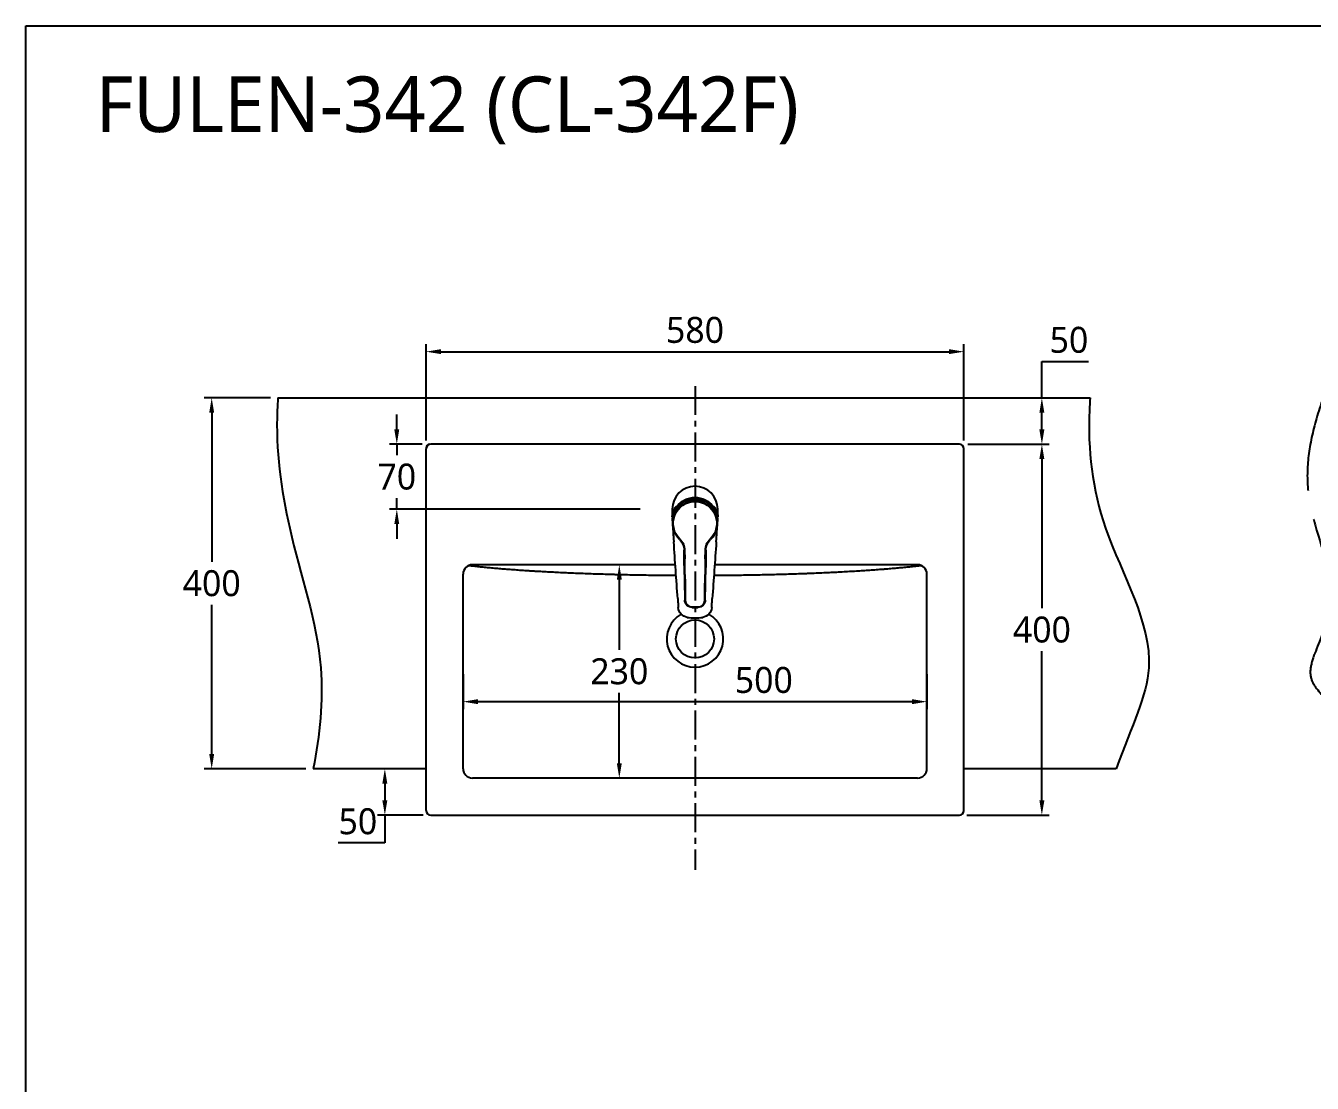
# Model space of a CAD drawing. Extents: x 0 to 3651, y -181 to 2100.
# Drawn here: x 0 to 1387, y 959 to 2100 of the extents above; entities that cross this region are included whole.
import ezdxf

# ---------------------------------------------------------------- set-up
doc = ezdxf.new("R2010")
doc.units = 0
doc.header["$LTSCALE"] = 25
doc.header["$MEASUREMENT"] = 0
doc.linetypes.add('CENTER', pattern=[2, 1.25, -0.25, 0.25, -0.25])
doc.linetypes.add('PHANTOM', pattern=[2.5, 1.25, -0.25, 0.25, -0.25, 0.25, -0.25])
doc.layers.get('0').update_dxf_attribs({"linetype": 'CONTINUOUS'})
doc.layers.get('DEFPOINTS').update_dxf_attribs({"linetype": 'CONTINUOUS'})
for name, color, linetype in [('1', 1, 'CONTINUOUS'), ('3', 3, 'CONTINUOUS'), ('5', 5, 'CONTINUOUS'), ('SA-DOOR', 4, 'CONTINUOUS')]:
    doc.layers.add(name, color=color, linetype=linetype)
doc.styles.add('GHS', font='romans', dxfattribs={"bigfont": 'ghs'})
doc.styles.get("Standard").update_dxf_attribs({"font": 'NanumGothic.ttf'})
doc.dimstyles.get("Standard").update_dxf_attribs({"dimtxt": 2.5, "dimasz": 2, "dimexe": 2, "dimexo": 1, "dimgap": 1.5, "dimtad": 1, "dimdec": 0, "dimlfac": 10, "dimrnd": 0.5, "dimzin": 0, "dimdsep": 46, "dimtxsty": 'Standard', "dimcen": 0, "dimclrt": 2, "dimadec": 0, "dimazin": 0, "dimtfac": 1, "dimtdec": 0, "dimtmove": 0, "dimatfit": 3, "dimfxl": 0, "dimtolj": 1, "dimtzin": 0, "dimarcsym": 0})
doc.dimstyles.new('Standard$0', dxfattribs={"dimtxt": 0.18, "dimasz": 0.18, "dimexe": 0.18, "dimexo": 0.0625, "dimgap": 0.09, "dimtad": 0, "dimtih": 1, "dimtoh": 1, "dimdec": 4, "dimzin": 0, "dimdsep": 46, "dimtxsty": 'Standard', "dimcen": 0.09, "dimadec": 0, "dimazin": 0, "dimtfac": 1, "dimtdec": 4, "dimtofl": 0, "dimtmove": 0, "dimatfit": 3, "dimfxl": 0, "dimtolj": 1, "dimtzin": 0, "dimarcsym": 0})

# ---------------------------------------------------------------- blocks, each defined once
blk = doc.blocks.new('*D15')
at = {"layer": '3', "color": 3, "lineweight": -2}
for p, q in [((431.6, 1652.5), (431.6, 1756.4)), ((447.6, 1748.4), (995.6, 1748.4)), ((1011.6, 1652.5), (1011.6, 1756.4))]:
    blk.add_line(p, q, dxfattribs=at)
at = {"layer": '3', "color": 3}
for points in [[(447.6, 1751.1), (447.6, 1745.8), (431.6, 1748.4)], [(995.6, 1751.1), (995.6, 1745.8), (1011.6, 1748.4)]]:
    blk.add_solid(points, dxfattribs=at)
at = {"layer": 'DEFPOINTS', "color": 0}
for p in [(1011.6, 1748.4), (431.6, 1644.5), (1011.6, 1644.5)]:
    blk.add_point(p, dxfattribs=at)
at = {"layer": '3', "color": 2, "insert": (721.6, 1771.7), "char_height": 28, "attachment_point": 5}
blk.add_mtext('\\A1;580', dxfattribs=at)
blk = doc.blocks.new('*D16')
at = {"layer": '1', "color": 3, "lineweight": -2}
for p, q in [((672.6, 1518.5), (632, 1518.5)), ((640, 1502.5), (640, 1426.8)), ((640, 1304.5), (640, 1380.3)), ((713.6, 1288.5), (632, 1288.5))]:
    blk.add_line(p, q, dxfattribs=at)
at = {"layer": '1', "color": 3}
for points in [[(637.3, 1502.5), (642.7, 1502.5), (640, 1518.5)], [(637.3, 1304.5), (642.7, 1304.5), (640, 1288.5)]]:
    blk.add_solid(points, dxfattribs=at)
at = {"layer": 'DEFPOINTS', "color": 0}
for p in [(680.6, 1518.5), (640, 1288.5), (721.6, 1288.5)]:
    blk.add_point(p, dxfattribs=at)
at = {"layer": '1', "color": 2, "insert": (640, 1403.5), "char_height": 28, "attachment_point": 5}
blk.add_mtext('\\A1;230', dxfattribs=at)
blk = doc.blocks.new('*D17')
at = {"layer": '3', "color": 3, "lineweight": -2}
for p, q in [((471.6, 1400.5), (471.6, 1362.9)), ((971.6, 1400.5), (971.6, 1362.9)), ((487.6, 1370.9), (955.6, 1370.9))]:
    blk.add_line(p, q, dxfattribs=at)
at = {"layer": '3', "color": 3}
for points in [[(487.6, 1373.6), (487.6, 1368.2), (471.6, 1370.9)], [(955.6, 1373.6), (955.6, 1368.2), (971.6, 1370.9)]]:
    blk.add_solid(points, dxfattribs=at)
at = {"layer": 'DEFPOINTS', "color": 0}
for p in [(471.6, 1408.5), (971.6, 1408.5), (971.6, 1370.9)]:
    blk.add_point(p, dxfattribs=at)
at = {"layer": '3', "color": 2, "insert": (795.8, 1394.1), "char_height": 28, "attachment_point": 5}
blk.add_mtext('\\A1;500', dxfattribs=at)
blk = doc.blocks.new('*D22')
at = {"layer": '1', "color": 3, "lineweight": -2}
for p, q in [((423.6, 1298.5), (379.2, 1298.5)), ((387.2, 1282.5), (387.2, 1264.5)), ((428.6, 1248.5), (379.2, 1248.5)), ((387.2, 1248.5), (387.2, 1218.5)), ((387.2, 1218.5), (336.9, 1218.5))]:
    blk.add_line(p, q, dxfattribs=at)
at = {"layer": '1', "color": 3}
for points in [[(384.5, 1282.5), (389.9, 1282.5), (387.2, 1298.5)], [(384.5, 1264.5), (389.9, 1264.5), (387.2, 1248.5)]]:
    blk.add_solid(points, dxfattribs=at)
at = {"layer": 'DEFPOINTS', "color": 0}
for p in [(387.2, 1298.5), (431.6, 1298.5), (436.6, 1248.5)]:
    blk.add_point(p, dxfattribs=at)
at = {"layer": '1', "color": 2, "insert": (358.1, 1241.7), "char_height": 28, "attachment_point": 5}
blk.add_mtext('\\A1;50', dxfattribs=at)
blk = doc.blocks.new('*D24')
at = {"layer": '1', "color": 3, "lineweight": -2}
for p, q in [((400.1, 1664.5), (400.1, 1680.5)), ((427.6, 1648.5), (392.1, 1648.5)), ((400.1, 1648.5), (400.1, 1636.7)), ((400.1, 1578.5), (400.1, 1590.4)), ((662.5, 1578.5), (392.1, 1578.5)), ((400.1, 1562.5), (400.1, 1546.5))]:
    blk.add_line(p, q, dxfattribs=at)
at = {"layer": '1', "color": 3}
for points in [[(397.4, 1664.5), (402.7, 1664.5), (400.1, 1648.5)], [(397.4, 1562.5), (402.7, 1562.5), (400.1, 1578.5)]]:
    blk.add_solid(points, dxfattribs=at)
at = {"layer": 'DEFPOINTS', "color": 0}
for p in [(435.6, 1648.5), (400.1, 1578.5), (670.5, 1578.5)]:
    blk.add_point(p, dxfattribs=at)
at = {"layer": '1', "color": 2, "insert": (400.1, 1613.5), "char_height": 28, "attachment_point": 5}
blk.add_mtext('\\A1;70', dxfattribs=at)
blk = doc.blocks.new('*D26')
at = {"layer": '1', "color": 3, "lineweight": -2}
for p, q in [((1015.6, 1648.5), (1103.6, 1648.5)), ((1095.6, 1632.5), (1095.6, 1471.7)), ((1095.6, 1264.5), (1095.6, 1425.4)), ((1014.6, 1248.5), (1103.6, 1248.5))]:
    blk.add_line(p, q, dxfattribs=at)
at = {"layer": '1', "color": 3}
for points in [[(1092.9, 1632.5), (1098.3, 1632.5), (1095.6, 1648.5)], [(1092.9, 1264.5), (1098.3, 1264.5), (1095.6, 1248.5)]]:
    blk.add_solid(points, dxfattribs=at)
at = {"layer": 'DEFPOINTS', "color": 0}
for p in [(1007.6, 1648.5), (1006.6, 1248.5), (1095.6, 1248.5)]:
    blk.add_point(p, dxfattribs=at)
at = {"layer": '1', "color": 2, "insert": (1095.6, 1448.5), "char_height": 28, "attachment_point": 5}
blk.add_mtext('\\A1;400', dxfattribs=at)
blk = doc.blocks.new('*D39')
at = {"layer": '1', "color": 3, "lineweight": -2}
for p, q in [((1095.6, 1698.5), (1095.6, 1737.7)), ((1095.6, 1737.7), (1145.9, 1737.7)), ((1019.6, 1698.5), (1103.6, 1698.5)), ((1095.6, 1664.5), (1095.6, 1682.5)), ((1015.6, 1648.5), (1103.6, 1648.5))]:
    blk.add_line(p, q, dxfattribs=at)
at = {"layer": '1', "color": 3}
for points in [[(1092.9, 1682.5), (1098.3, 1682.5), (1095.6, 1698.5)], [(1092.9, 1664.5), (1098.3, 1664.5), (1095.6, 1648.5)]]:
    blk.add_solid(points, dxfattribs=at)
at = {"layer": 'DEFPOINTS', "color": 0}
for p in [(1011.6, 1698.5), (1095.6, 1698.5), (1007.6, 1648.5)]:
    blk.add_point(p, dxfattribs=at)
at = {"layer": '1', "color": 2, "insert": (1124.8, 1761), "char_height": 28, "attachment_point": 5}
blk.add_mtext('\\A1;50', dxfattribs=at)
blk = doc.blocks.new('*D42')
at = {"layer": '1', "color": 1, "lineweight": -2}
for p, q in [((263.9, 1698.5), (192.5, 1698.5)), ((200.5, 1682.5), (200.5, 1521.7)), ((200.5, 1314.5), (200.5, 1475.4)), ((302, 1298.5), (192.5, 1298.5))]:
    blk.add_line(p, q, dxfattribs=at)
at = {"layer": '1', "color": 1}
for points in [[(197.8, 1682.5), (203.2, 1682.5), (200.5, 1698.5)], [(197.8, 1314.5), (203.2, 1314.5), (200.5, 1298.5)]]:
    blk.add_solid(points, dxfattribs=at)
at = {"layer": 'DEFPOINTS', "color": 0}
for p in [(271.9, 1698.5), (200.5, 1298.5), (310, 1298.5)]:
    blk.add_point(p, dxfattribs=at)
at = {"layer": '1', "color": 0, "insert": (200.5, 1498.5), "char_height": 28, "attachment_point": 5}
blk.add_mtext('\\A1;400', dxfattribs=at)

msp = doc.modelspace()

# ---------------------------------------------------------------- linework, layer by layer
at = {"layer": '1', "color": 1, "linetype": 'CENTER', "lineweight": -3}
msp.add_line((721.61662, 1711.35516), (721.61662, 1189.40159), dxfattribs=at)
at = {"layer": '1'}
for p, q in [((271.88406, 1698.54667), (1147.62404, 1698.54667)), ((431.61662, 1298.54664), (310.02439, 1298.54664)), ((1175.75936, 1298.54664), (1011.61662, 1298.54664))]:
    msp.add_line(p, q, dxfattribs=at)
at = {"layer": '1', "color": 7, "linetype": 'Continuous', "lineweight": -3}
for p, q in [((431.61662, 1253.54664), (431.61662, 1643.54667)), ((1006.61662, 1648.54667), (436.61662, 1648.54667)), ((1011.61662, 1253.54664), (1011.61662, 1643.54667)), ((700.41992, 1518.54667), (481.61662, 1518.54667)), ((961.61662, 1518.54667), (742.81333, 1518.54667)), ((961.61662, 1288.54694), (481.61662, 1288.54694)), ((436.61662, 1248.54664), (1006.61662, 1248.54664))]:
    msp.add_line(p, q, dxfattribs=at)
at = {"layer": '1', "color": 7, "linetype": 'Continuous'}
for p, q in [((718.61662, 1588.73143, 36.5), (718.61662, 1589.14535, 36.5)), ((724.61662, 1589.14535, 36.5), (724.61662, 1588.73143, 36.5)), ((697.61662, 1566.86426, 36.5), (697.61662, 1563.21505, 36.5)), ((745.61662, 1563.21505, 36.5), (745.61662, 1566.86426, 36.5)), ((710.02139, 1524.86295, 36.5), (709.91371, 1534.32818, 36.5)), ((710.41367, 1534.33387, 36.5), (710.52136, 1524.86865, 36.5)), ((732.71188, 1524.86865, 36.5), (732.81956, 1534.33387, 36.5)), ((733.31952, 1534.32818, 36.5), (733.21185, 1524.86295, 36.5)), ((732.99929, 1508.01342, 36.5), (733.0008, 1508.01341, 36.5)), ((718.52545, 1472.56863, 36.5), (718.52545, 1473.06864, 36.5)), ((718.52545, 1473.06864, 36.5), (724.70778, 1473.06864, 36.5)), ((718.52545, 1472.56863, 36.5), (724.70778, 1472.56863, 36.5)), ((724.70778, 1472.56863, 36.5), (724.70778, 1473.06864, 36.5))]:
    msp.add_line(p, q, dxfattribs=at)
at = {"layer": '1', "color": 7}
for p, q in [((471.61662, 1298.54694), (471.61662, 1508.54667)), ((971.61662, 1298.54694), (971.61662, 1508.54667))]:
    msp.add_line(p, q, dxfattribs=at)
at = {"layer": '1', "color": 7, "linetype": 'Continuous', "lineweight": -3}
msp.add_circle((721.61662, 1438.54667), 20.5, dxfattribs=at)
at = {"layer": '1', "color": 7}
for centre, radius, start, end in [((436.61662, 1643.54667), 5, 90, 180), ((1006.61662, 1643.54667), 5, 0, 90), ((481.61662, 1508.54667), 10, 90, 180), ((961.61662, 1508.54667), 10, 0, 90), ((481.61662, 1298.54694), 10, 180, 270), ((961.61662, 1298.54694), 10, 270, 0), ((436.61662, 1253.54664), 5, 180, 270), ((1006.61662, 1253.54664), 5, 270, 0)]:
    msp.add_arc(centre, radius, start, end, dxfattribs=at)
at = {"layer": '1', "color": 7, "linetype": 'Continuous', "lineweight": -3}
msp.add_arc((721.61662, 1438.54667), 30.49474, 119.142047, 60.857953, dxfattribs=at)
at = {"layer": '1', "color": 7, "linetype": 'Continuous', "extrusion": (0, 0, -1)}
for centre, major_axis, ratio, start_param, end_param in [((721.61662, 1563.21505, 36.5), (0, -24.17282), 0.992851, 0.7650129596, 5.5181723476), ((721.61662, 1563.21507, 36.5), (0, -23.67655), 0.992543, 0.7650129596, 5.5181723476), ((721.61662, 1566.86426, 36.5), (-24, 0), 0.935718, 0, 1.4454684956), ((721.61662, 1566.86426, 36.5), (-24, 0), 0.935718, 1.696124158, 3.1415926536), ((693.91476, 1534.14335, 36.5), (0, -16.12768), 0.992083, 3.9066056132, 4.7009281642), ((693.91476, 1534.14336, 36.5), (0, -16.62396), 0.992543, 3.9066056132, 4.7009281642), ((749.31847, 1534.14336, 36.5), (0, -16.62396), 0.992543, 1.582257143, 2.376579694), ((749.31847, 1534.14335, 36.5), (0, -16.12768), 0.992083, 1.582257143, 2.376579694), ((717.01746, 1525.24785, 36.5), (-2.47819, 218.64475), 0.032013, 4.6338460931, 4.7109914189), ((717.01746, 1525.24787, 36.5), (-2.47802, 218.62987), 0.029729, 4.633846093, 4.7109914191), ((726.21577, 1525.24787, 36.5), (-2.47802, -218.62987), 0.029729, 4.7137865417, 4.7909318677), ((726.21577, 1525.24785, 36.5), (-2.47819, -218.64475), 0.032013, 4.7137865417, 4.7909318677)]:
    msp.add_ellipse(centre, major_axis=major_axis, ratio=ratio, start_param=start_param, end_param=end_param, dxfattribs=at)
at = {"layer": '1', "color": 7, "linetype": 'Continuous'}
for centre, major_axis, ratio, start_param, end_param in [((705.34178, 1546.13543, 36.5), (-0.34762, -0.35939), 0.000015, 4.7123730788, 6.3712122468), ((737.89146, 1546.13543, 36.5), (0.34762, -0.35939), 0.000015, 6.195158368, 7.8539975355), ((710.41371, 1534.33387, 36.5), (-0.49997, -0.00569), 0.000022, 4.7124339599, 6.281755616), ((732.81953, 1534.33387, 36.5), (-0.49997, 0.00569), 0.000022, 3.1423044831, 4.712343232), ((710.52138, 1524.86864, 36.5), (-0.49997, -0.00569), 0.000022, 4.7124339599, 6.2817556166), ((732.71185, 1524.86864, 36.5), (-0.49997, 0.00569), 0.000022, 3.1423044831, 4.712343232), ((710.73238, 1508.02025, 36.5), (-0.49995, -0.00684), 0.000022, 4.7124451401, 6.283743557), ((732.50085, 1508.02025, 36.5), (-0.49995, 0.00684), 0.000022, 3.1423726129, 4.7123332829), ((711.11434, 1480.43498, 36.5), (-0.49995, -0.00702), 0.000022, 4.7124463904, 6.2848620927), ((732.11889, 1480.43498, 36.5), (-0.49995, 0.00702), 0.000022, 3.142382966, 4.712333291)]:
    msp.add_ellipse(centre, major_axis=major_axis, ratio=ratio, start_param=start_param, end_param=end_param, dxfattribs=at)
at = {"layer": '1'}
for points, knots in [([(271.88406, 1698.54667), (271.57557, 1694.14097), (269.02055, 1647.32483), (281.43503, 1548.39409), (326.68337, 1422.19488), (316.99395, 1334.99506), (310.02439, 1298.54664)], [121.477490706, 121.477490706, 121.477490706, 121.477490706, 134.7900969881, 262.8237363592, 417.2899142978, 527.4025883028, 527.4025883028, 527.4025883028, 527.4025883028]), ([(1147.62404, 1698.54667), (1147.2959, 1694.13974), (1144.50175, 1647.39676), (1155.50308, 1548.93944), (1233.8781, 1424.40683), (1193.22676, 1346.66538), (1175.75936, 1298.54664)], [12.1454340704, 12.1454340704, 12.1454340704, 12.1454340704, 13.4790096988, 26.2823736359, 41.7289914298, 51.3924688619, 51.3924688619, 51.3924688619, 51.3924688619])]:
    msp.add_open_spline(points, degree=3, knots=knots, dxfattribs=at)
at = {"layer": '1', "color": 7, "linetype": 'Continuous'}
for points, knots in [([(724.61662, 1588.73143, 36.5), (724.61662, 1588.69069, 36.5), (724.55913, 1588.65677, 36.5), (724.33898, 1588.60586, 36.5), (724.17338, 1588.58808, 36.5), (723.7574, 1588.56485, 36.5), (723.50086, 1588.559, 36.5), (722.93267, 1588.55301, 36.5), (722.6129, 1588.55267, 36.5), (721.95783, 1588.55254, 36.5), (721.61355, 1588.55268, 36.5), (720.94927, 1588.55257, 36.5), (720.62004, 1588.55237, 36.5), (720.01873, 1588.5552, 36.5), (719.73855, 1588.55841, 36.5), (719.26367, 1588.57422, 36.5), (719.063, 1588.58728, 36.5), (718.76997, 1588.62811, 36.5), (718.67362, 1588.65658, 36.5), (718.623, 1588.70472, 36.5), (718.61662, 1588.71769, 36.5), (718.61662, 1588.73143, 36.5)], [0, 0, 0, 0, 0.1068488527, 0.1068488527, 0.2136620251, 0.2136620251, 0.321009761, 0.321009761, 0.4287284182, 0.4287284182, 0.5358739252, 0.5358739252, 0.6424034434, 0.6424034434, 0.7492201446, 0.7492201446, 0.8567851395, 0.8567851395, 0.9644038311, 0.9644038311, 1, 1, 1, 1]), ([(710.73235, 1508.02025, 36.5), (710.7916, 1503.68732, 36.5), (710.85116, 1499.3544, 36.5), (710.97833, 1490.15931, 36.5), (711.04604, 1485.29715, 36.5), (711.11432, 1480.43499, 36.5)], [0, 0, 0, 0, 0.4712209705, 0.4712209705, 1, 1, 1, 1]), ([(732.11891, 1480.43499, 36.5), (732.17976, 1484.7679, 36.5), (732.24015, 1489.10081, 36.5), (732.36752, 1498.2959, 36.5), (732.4344, 1503.15807, 36.5), (732.50088, 1508.02025, 36.5)], [0, 0, 0, 0, 0.4712209719, 0.4712209719, 1, 1, 1, 1]), ([(718.52545, 1472.57975, 36.5), (716.45244, 1472.57975, 36.5), (714.4221, 1473.43428, 36.5), (711.52203, 1476.3216, 36.5), (710.6542, 1478.35572, 36.5), (710.62495, 1480.42811, 36.5)], [0, 0, 0, 0, 0.5, 0.5, 1, 1, 1, 1]), ([(711.11432, 1480.43499, 36.5), (711.14166, 1478.48791, 36.5), (711.94933, 1476.59011, 36.5), (714.67048, 1473.87327, 36.5), (716.57773, 1473.06864, 36.5), (718.52545, 1473.06864, 36.5)], [0, 0, 0, 0, 0.5, 0.5, 1, 1, 1, 1]), ([(724.70778, 1473.06864, 36.5), (726.6555, 1473.06864, 36.5), (728.55837, 1473.87049, 36.5), (731.2821, 1476.58671, 36.5), (732.09158, 1478.4879, 36.5), (732.11891, 1480.43499, 36.5)], [0, 0, 0, 0, 0.5, 0.5, 1, 1, 1, 1]), ([(732.60829, 1480.42811, 36.5), (732.57904, 1478.35607, 36.5), (731.71805, 1476.33292, 36.5), (728.82179, 1473.44041, 36.5), (726.78043, 1472.57975, 36.5), (724.70778, 1472.57975, 36.5)], [0, 0, 0, 0, 0.5, 0.5, 1, 1, 1, 1])]:
    msp.add_open_spline(points, degree=3, knots=knots, dxfattribs=at)
at = {"layer": '1', "color": 7, "linetype": 'Continuous', "lineweight": -3}
for points, knots in [([(477.82588, 1517.80034), (479.39743, 1517.6181), (482.86316, 1517.22666), (488.37085, 1516.63872), (494.35543, 1516.03708), (500.5322, 1515.45195), (506.90087, 1514.8833), (513.46184, 1514.33117), (517.96472, 1513.97415), (522.53264, 1513.62272), (527.16561, 1513.27688), (534.31128, 1512.77498), (539.20706, 1512.45171), (542.30869, 1512.25326), (542.93111, 1512.21375), (543.86788, 1512.15475), (544.1807, 1512.13513), (544.80685, 1512.096), (546.37386, 1511.99849), (547.94893, 1511.90241), (551.74447, 1511.67456), (556.84618, 1511.37808), (564.62038, 1510.95506), (572.51536, 1510.55359), (577.85889, 1510.30025), (583.24254, 1510.05408), (588.6663, 1509.81506), (596.92183, 1509.47792), (605.29725, 1509.16217), (613.79295, 1508.86789), (622.40976, 1508.59522), (628.23591, 1508.428), (632.63656, 1508.30812), (634.10862, 1508.26908), (635.95522, 1508.22145), (636.3249, 1508.21198), (637.06476, 1508.19317), (638.17481, 1508.16514), (639.28563, 1508.13768), (642.99005, 1508.04746), (645.95901, 1507.97938), (651.90766, 1507.85137), (657.86706, 1507.73149), (666.83796, 1507.57576), (675.84037, 1507.44389), (684.8741, 1507.33575), (693.3304, 1507.25696), (698.7819, 1507.2191), (701.20571, 1507.20481)], [0.01792168071, 0.01792168071, 0.01792168071, 0.01792168071, 0.03125, 0.046875, 0.0625, 0.078125, 0.09375, 0.109375, 0.125, 0.125, 0.140625, 0.15625, 0.171875, 0.171875, 0.17578125, 0.17578125, 0.177734375, 0.177734375, 0.1796875, 0.1875, 0.1875, 0.203125, 0.21875, 0.234375, 0.25, 0.25, 0.265625, 0.28125, 0.296875, 0.3125, 0.328125, 0.34375, 0.34375, 0.3515625, 0.3515625, 0.353515625, 0.353515625, 0.35546875, 0.359375, 0.359375, 0.375, 0.375, 0.390625, 0.40625, 0.421875, 0.4375, 0.453125, 0.46560247052, 0.46560247052, 0.46560247052, 0.46560247052]), ([(742.02754, 1507.20481), (744.33637, 1507.21842), (749.70125, 1507.25542), (758.07805, 1507.33273), (767.14783, 1507.44062), (776.15646, 1507.57195), (785.10417, 1507.72663), (791.02874, 1507.84529), (796.93295, 1507.97176), (802.81681, 1508.10602), (811.58157, 1508.3308), (820.28512, 1508.57904), (828.92707, 1508.85088), (834.64688, 1509.04801), (838.92096, 1509.20191), (840.33945, 1509.25408), (843.16382, 1509.36017), (844.56976, 1509.41409), (848.76892, 1509.57842), (854.31809, 1509.80445), (859.76879, 1510.04418), (865.17055, 1510.2907), (870.52336, 1510.54404), (878.40714, 1510.94427), (886.14634, 1511.36461), (893.74132, 1511.80501), (901.1919, 1512.26549), (908.49743, 1512.74614), (915.6567, 1513.24713), (920.33089, 1513.59485), (922.93195, 1513.79436), (923.22056, 1513.81658), (923.79701, 1513.86113), (924.08487, 1513.88347), (924.94668, 1513.95059), (926.66374, 1514.08533), (928.36116, 1514.2216), (931.72997, 1514.49615), (936.15235, 1514.8676), (942.57996, 1515.44073), (948.80299, 1516.0297), (954.82208, 1516.63449), (960.35435, 1517.22489), (963.83092, 1517.61753), (965.40735, 1517.80034)], [0.53512373107, 0.53512373107, 0.53512373107, 0.53512373107, 0.546875, 0.5625, 0.578125, 0.59375, 0.609375, 0.625, 0.625, 0.640625, 0.65625, 0.671875, 0.6875, 0.703125, 0.703125, 0.7109375, 0.7109375, 0.71875, 0.71875, 0.734375, 0.75, 0.75, 0.765625, 0.78125, 0.796875, 0.8125, 0.828125, 0.84375, 0.859375, 0.875, 0.875, 0.876953125, 0.876953125, 0.87890625, 0.87890625, 0.8828125, 0.890625, 0.890625, 0.90625, 0.921875, 0.9375, 0.953125, 0.96875, 0.98209525474, 0.98209525474, 0.98209525474, 0.98209525474])]:
    msp.add_open_spline(points, degree=3, knots=knots, dxfattribs=at)
at = {"layer": '1', "color": 7, "linetype": 'Continuous'}
for points in [[(710.23256, 1508.01341, 36.5), (710.42034, 1494.22064, 36.5), (710.61644, 1480.42799, 36.5)], [(732.61864, 1480.42796, 36.5), (732.81304, 1494.22064, 36.5), (732.99931, 1508.01342, 36.5)]]:
    msp.add_open_spline(points, degree=2, dxfattribs=at)
at = {"layer": '3', "color": 7}
msp.add_arc((435.61662, 1644.54667), 4, 90, 180, dxfattribs=at)
at = {"layer": '3', "color": 2, "linetype": 'PHANTOM', "ltscale": 5}
msp.add_open_spline([(1417.08738, 1749.48347), (1388.9784, 1674.21385), (1366.07005, 1610.15263), (1425.41773, 1472.57685), (1360.15608, 1392.17376), (1433.39061, 1362.1799), (1420.78338, 1308.92452), (1407.01533, 1284.17452)], degree=3, knots=[1.2860474054, 1.2860474054, 1.2860474054, 1.2860474054, 13.7019089976, 20.2184615237, 29.3473177708, 38.3248618894, 46.0330820131, 46.0330820131, 46.0330820131, 46.0330820131], dxfattribs=at)
at = {"layer": '5', "color": 7, "linetype": 'Continuous'}
for p, q in [((697.11662, 1578.54667, 36.5), (697.11662, 1570.58304, 36.5)), ((746.11662, 1570.58304, 36.5), (746.11662, 1578.54667, 36.5))]:
    msp.add_line(p, q, dxfattribs=at)
msp.add_ellipse((721.61662, 1578.54667), major_axis=(0, -24.68399), ratio=0.992546, start_param=1.5707963423, end_param=4.7123889855, dxfattribs=at)
at = {"layer": '5', "color": 7, "linetype": 'Continuous', "extrusion": (0, 0, -1)}
for centre, major_axis, start_param, end_param in [((721.61674, 1287.2892, 36.5), (-300.45686, 4332.81638), 4.7574452124, 4.771564149), ((721.6166, 1287.29032, 36.5), (-300.45611, -4332.80567), 4.6532139229, 4.6673328944)]:
    msp.add_ellipse(centre, major_axis=major_axis, ratio=0.001187, start_param=start_param, end_param=end_param, dxfattribs=at)
at = {"layer": '5', "color": 7, "linetype": 'Continuous'}
for points, degree in [([(701.98738, 1581.44384, 36.5), (701.88349, 1581.46745, 36.5), (701.60044, 1581.40712, 36.5), (700.99741, 1580.99957, 36.5), (700.27622, 1580.28407, 36.5), (699.49992, 1579.26403, 36.5), (698.73318, 1577.94671, 36.5), (698.0398, 1576.33307, 36.5), (697.48424, 1574.42698, 36.5), (697.25422, 1572.96364, 36.5), (697.18606, 1572.18683, 36.5)], 3), ([(746.04717, 1572.18683, 36.5), (745.97901, 1572.96364, 36.5), (745.74899, 1574.42698, 36.5), (745.19343, 1576.33307, 36.5), (744.50005, 1577.94671, 36.5), (743.73332, 1579.26403, 36.5), (742.95701, 1580.28407, 36.5), (742.23583, 1580.99957, 36.5), (741.63279, 1581.40712, 36.5), (741.34974, 1581.46745, 36.5), (741.24585, 1581.44384, 36.5)], 3), ([(697.1167, 1570.66183, 36.5), (697.12662, 1570.2669, 36.5)], 1), ([(697.18367, 1571.91072, 36.5), (697.14182, 1571.3794, 36.5), (697.11675, 1570.80681, 36.5), (697.12632, 1570.08152, 36.5)], 3), ([(697.12621, 1570.29374, 36.5), (697.12583, 1570.82774, 36.5), (697.14597, 1571.26848, 36.5), (697.17668, 1571.68937, 36.5)], 3), ([(697.18606, 1572.18683, 36.5), (697.17638, 1572.07656, 36.5), (697.16765, 1571.96537, 36.5), (697.15991, 1571.85329, 36.5)], 3), ([(697.18367, 1571.91072, 36.5), (697.18229, 1571.83688, 36.5), (697.17996, 1571.7631, 36.5), (697.17668, 1571.68938, 36.5)], 3), ([(699.54275, 1577.57275, 36.5), (699.54131, 1577.52575, 36.5), (699.53694, 1577.48014, 36.5), (699.52961, 1577.43595, 36.5)], 3), ([(743.70362, 1577.43595, 36.5), (743.6963, 1577.48014, 36.5), (743.69192, 1577.52575, 36.5), (743.69048, 1577.57275, 36.5)], 3), ([(746.07333, 1571.85329, 36.5), (746.06558, 1571.96537, 36.5), (746.05686, 1572.07656, 36.5), (746.04717, 1572.18683, 36.5)], 3), ([(746.05656, 1571.68938, 36.5), (746.05328, 1571.7631, 36.5), (746.05094, 1571.83688, 36.5), (746.04956, 1571.91072, 36.5)], 3), ([(746.10691, 1570.08152, 36.5), (746.11648, 1570.80681, 36.5), (746.09141, 1571.3794, 36.5), (746.04956, 1571.91072, 36.5)], 3), ([(746.05656, 1571.68937, 36.5), (746.08727, 1571.26848, 36.5), (746.1074, 1570.82774, 36.5), (746.10702, 1570.29374, 36.5)], 3), ([(746.1044, 1570.22532, 36.5), (746.11653, 1570.66183, 36.5)], 1), ([(702.94566, 1482.08723, 36.5), (703.11028, 1479.71127, 36.5), (703.27491, 1477.33532, 36.5), (703.43955, 1474.95939, 36.5)], 3), ([(739.79368, 1474.95939, 36.5), (739.95832, 1477.33532, 36.5), (740.12295, 1479.71127, 36.5), (740.28758, 1482.08723, 36.5)], 3), ([(713.24532, 1461.83319, 36.5), (718.8012, 1461.0719, 36.5), (724.4291, 1461.07151, 36.5), (729.98791, 1461.83319, 36.5)], 3)]:
    msp.add_open_spline(points, degree=degree, dxfattribs=at)
for points, knots in [([(701.98738, 1581.44384, 36.5), (701.52841, 1580.80586, 36.5), (700.61047, 1579.52992, 36.5), (699.88989, 1578.13394, 36.5), (699.52961, 1577.43595, 36.5)], [0, 0, 0, 0, 0.5000039789, 1, 1, 1, 1]), ([(701.98747, 1581.44381, 36.5), (704.25407, 1584.43776, 36.5), (707.24347, 1586.90014, 36.5), (712.30631, 1589.40191, 36.5), (714.12193, 1590.05217, 36.5), (717.80312, 1590.91034, 36.5), (719.68022, 1591.12954, 36.5), (725.42513, 1591.13447, 36.5), (729.2083, 1590.24695, 36.5), (735.97672, 1586.91076, 36.5), (738.96805, 1584.45245, 36.5), (741.24576, 1581.44381, 36.5)], [0, 0, 0, 0, 0.25, 0.25, 0.375, 0.375, 0.5, 0.5, 0.75, 0.75, 1, 1, 1, 1]), ([(743.70362, 1577.43595, 36.5), (743.34334, 1578.13394, 36.5), (742.62277, 1579.52992, 36.5), (741.70483, 1580.80586, 36.5), (741.24585, 1581.44384, 36.5)], [0, 0, 0, 0, 0.4999960211, 1, 1, 1, 1]), ([(699.52961, 1577.43595, 36.5), (699.50411, 1577.38313, 36.5), (698.77002, 1575.86239, 36.5), (697.64974, 1572.71914, 36.5), (697.08198, 1568.65482, 36.5), (697.11537, 1565.99743, 36.5), (697.21214, 1564.76706, 36.5), (697.29128, 1563.94614, 36.5), (697.44496, 1562.19658, 36.5), (697.56489, 1560.65129, 36.5), (697.65293, 1559.51704, 36.5)], [0, 0, 0, 0, 0.0096401861, 0.277537898, 0.5440080451, 0.6786094454, 0.7123699266, 0.7461355781, 0.8136629996, 1, 1, 1, 1]), ([(699.54275, 1577.57275, 36.5), (698.48496, 1575.39718, 36.5), (697.75818, 1573.066, 36.5), (697.27942, 1569.88745, 36.5), (697.20089, 1569.11251, 36.5), (697.15996, 1568.33529, 36.5)], [0, 0, 0, 0, 0.7583464892, 0.7583464892, 1, 1, 1, 1]), ([(697.17668, 1571.68939, 36.5), (697.23521, 1572.49151, 36.5), (697.33445, 1573.17052, 36.5), (697.59535, 1574.47722, 36.5), (697.75929, 1575.09456, 36.5), (698.30663, 1576.77124, 36.5), (698.73983, 1577.66118, 36.5), (699.60007, 1579.06847, 36.5), (700.02753, 1579.57863, 36.5), (700.47297, 1579.91409, 36.5), (700.60084, 1579.97348, 36.5), (700.57232, 1579.6954, 36.5), (700.52427, 1579.53956, 36.5), (700.14189, 1578.75198, 36.5), (699.81434, 1578.13135, 36.5), (699.54275, 1577.57275, 36.5)], [0, 0, 0, 0, 0.125, 0.125, 0.25, 0.25, 0.5, 0.5, 0.75, 0.75, 0.875, 0.875, 0.9375, 0.9375, 1, 1, 1, 1]), ([(697.18367, 1571.91072, 36.5), (697.18354, 1571.95044, 36.5), (697.18362, 1572.05294, 36.5), (697.18484, 1572.13845, 36.5), (697.18606, 1572.18683, 36.5)], [0, 0, 0, 0, 0.3632630274, 1, 1, 1, 1]), ([(699.52961, 1577.43595, 36.5), (699.79012, 1577.99608, 36.5), (700.06756, 1578.54879, 36.5), (700.47907, 1579.39052, 36.5), (700.59528, 1579.658, 36.5), (700.7403, 1580.13371, 36.5), (700.64178, 1580.1359, 36.5), (700.25976, 1579.96333, 36.5), (699.81823, 1579.49029, 36.5), (698.92058, 1578.13812, 36.5), (698.44784, 1577.23575, 36.5), (697.8483, 1575.52925, 36.5), (697.66537, 1574.89458, 36.5), (697.36788, 1573.51258, 36.5), (697.2519, 1572.77669, 36.5), (697.18367, 1571.91072, 36.5)], [0, 0, 0, 0, 0.0625, 0.0625, 0.125, 0.125, 0.25, 0.25, 0.5, 0.5, 0.75, 0.75, 0.875, 0.875, 1, 1, 1, 1]), ([(746.04956, 1571.91072, 36.5), (745.98133, 1572.77669, 36.5), (745.86536, 1573.51258, 36.5), (745.56786, 1574.89458, 36.5), (745.38493, 1575.52925, 36.5), (744.78539, 1577.23575, 36.5), (744.31265, 1578.13812, 36.5), (743.415, 1579.49029, 36.5), (742.97347, 1579.96333, 36.5), (742.59145, 1580.1359, 36.5), (742.49294, 1580.13371, 36.5), (742.63796, 1579.658, 36.5), (742.75416, 1579.39052, 36.5), (743.16567, 1578.54879, 36.5), (743.44311, 1577.99608, 36.5), (743.70362, 1577.43595, 36.5)], [0, 0, 0, 0, 0.125, 0.125, 0.25, 0.25, 0.5, 0.5, 0.75, 0.75, 0.875, 0.875, 0.9375, 0.9375, 1, 1, 1, 1]), ([(743.69048, 1577.57275, 36.5), (743.41889, 1578.13135, 36.5), (743.09134, 1578.75198, 36.5), (742.70896, 1579.53956, 36.5), (742.66091, 1579.6954, 36.5), (742.63239, 1579.97348, 36.5), (742.76026, 1579.91409, 36.5), (743.2057, 1579.57863, 36.5), (743.63316, 1579.06847, 36.5), (744.4934, 1577.66118, 36.5), (744.92661, 1576.77124, 36.5), (745.47394, 1575.09456, 36.5), (745.63789, 1574.47722, 36.5), (745.89878, 1573.17052, 36.5), (745.99803, 1572.49151, 36.5), (746.05655, 1571.68939, 36.5)], [0, 0, 0, 0, 0.0625, 0.0625, 0.125, 0.125, 0.25, 0.25, 0.5, 0.5, 0.75, 0.75, 0.875, 0.875, 1, 1, 1, 1]), ([(746.07331, 1568.3346, 36.5), (746.03239, 1569.11206, 36.5), (745.95384, 1569.88722, 36.5), (745.47505, 1573.066, 36.5), (744.74828, 1575.39718, 36.5), (743.69048, 1577.57275, 36.5)], [0, 0, 0, 0, 0.2417075056, 0.2417075056, 1, 1, 1, 1]), ([(745.5803, 1559.51704, 36.5), (745.66834, 1560.65129, 36.5), (745.78828, 1562.19658, 36.5), (745.94195, 1563.94614, 36.5), (746.02109, 1564.76706, 36.5), (746.11786, 1565.99743, 36.5), (746.15125, 1568.65482, 36.5), (745.5835, 1572.71914, 36.5), (744.46321, 1575.86239, 36.5), (743.72912, 1577.38313, 36.5), (743.70362, 1577.43595, 36.5)], [0, 0, 0, 0, 0.1863370004, 0.2538644219, 0.2876300734, 0.3213905546, 0.4559919549, 0.722462102, 0.9903598139, 1, 1, 1, 1]), ([(746.04717, 1572.18683, 36.5), (746.04839, 1572.13845, 36.5), (746.04962, 1572.05294, 36.5), (746.04969, 1571.95044, 36.5), (746.04956, 1571.91072, 36.5)], [0, 0, 0, 0, 0.6367369726, 1, 1, 1, 1]), ([(697.65293, 1559.51704, 36.5), (697.69026, 1559.00712, 36.5), (697.84799, 1556.85267, 36.5), (698.0386, 1553.87431, 36.5), (698.241, 1550.58309, 36.5), (698.44077, 1547.29169, 36.5), (698.60417, 1544.82389, 36.5), (698.71311, 1543.17868, 36.5)], [0, 0, 0, 0, 0.0936749935, 0.3957793201, 0.546834463, 0.6978896574, 1, 1, 1, 1]), ([(744.52013, 1543.17868, 36.5), (744.62907, 1544.82389, 36.5), (744.79247, 1547.29169, 36.5), (744.99223, 1550.58309, 36.5), (745.19463, 1553.87431, 36.5), (745.38524, 1556.85267, 36.5), (745.54297, 1559.00712, 36.5), (745.5803, 1559.51704, 36.5)], [0, 0, 0, 0, 0.3021103426, 0.453165537, 0.6042206799, 0.9063250065, 1, 1, 1, 1]), ([(713.24532, 1461.83319, 36.5), (710.66056, 1462.18737, 36.5), (708.28876, 1463.47986, 36.5), (704.81995, 1467.34173, 36.5), (703.7966, 1469.80669, 36.5), (703.61769, 1472.38865, 36.5)], [0, 0, 0, 0, 0.5, 0.5, 1, 1, 1, 1]), ([(739.61554, 1472.38865, 36.5), (739.43663, 1469.80669, 36.5), (738.41329, 1467.34173, 36.5), (734.94447, 1463.47986, 36.5), (732.57267, 1462.18737, 36.5), (729.98791, 1461.83319, 36.5)], [0, 0, 0, 0, 0.5, 0.5, 1, 1, 1, 1])]:
    msp.add_open_spline(points, degree=3, knots=knots, dxfattribs=at)
for points, weights in [([(703.43955, 1474.95939, 36.5), (703.52862, 1473.67404, 36.5), (703.61769, 1472.38865, 36.5)], [0.500000017234, 0.499999982766, 0.500000017234]), ([(739.61554, 1472.38865, 36.5), (739.70461, 1473.67404, 36.5), (739.79368, 1474.95939, 36.5)], [0.500000019311, 0.499999980689, 0.500000019311])]:
    msp.add_rational_spline(points, weights, degree=2, dxfattribs=at)
at = {"layer": 'SA-DOOR', "color": 7}
msp.add_lwpolyline([(0, 2100), (3650.64634, 2100), (3650.64634, -181.48043), (0, -181.48043)], close=True, dxfattribs=at)

# ---------------------------------------------------------------- texts
at = {"insert": (75.39195, 2045.27793), "char_height": 60, "width": 999.9482304, "attachment_point": 1, "style": 'GHS'}
msp.add_mtext('{\\fNanumGothic|b0|i0|c129|p50;FULEN-342 (CL-342F)}', dxfattribs=at)

# ---------------------------------------------------------------- dimensions: what is measured, and where the dimension line sits
at = {"layer": '1'}
for base, p1, p2, dimstyle, override, picture, middle in [((1095.60462, 1698.54667), (1007.61662, 1648.54667), (1011.61662, 1698.54667), 'Standard$0', {"dimscale": 0.8, "dimtxt": 35, "dimasz": 20, "dimexe": 10, "dimexo": 10, "dimgap": 10, "dimtad": 1, "dimdec": 0, "dimrnd": 0.5, "dimzin": 8, "dimcen": 0, "dimclrd": 3, "dimclre": 3, "dimclrt": 2, "dimtdec": 0, "dimtofl": 1, "dimarcsym": 1}, '*D39', (1124.75484, 1737.74839)), ((400.05135, 1578.54667), (435.61662, 1648.54667), (670.53418, 1578.54667), 'Standard', {"dimscale": 0.8, "dimtxt": 35, "dimasz": 20, "dimexe": 10, "dimexo": 10, "dimgap": 10, "dimtih": 1, "dimtoh": 1, "dimlfac": 1, "dimzin": 8, "dimclrd": 3, "dimclre": 3, "dimarcsym": 1}, '*D24', (400.05135, 1613.54667)), ((387.20525, 1298.54664), (436.61662, 1248.54664), (431.61662, 1298.54664), 'Standard', {"dimscale": 0.8, "dimtxt": 35, "dimasz": 20, "dimexe": 10, "dimexo": 10, "dimgap": 10, "dimtih": 1, "dimtoh": 1, "dimlfac": 1, "dimzin": 8, "dimclrd": 3, "dimclre": 3, "dimarcsym": 1}, '*D22', (358.05504, 1218.45447))]:
    dim = msp.add_linear_dim(base=base, p1=p1, p2=p2, angle=90, dimstyle=dimstyle, override=override, dxfattribs=at)
    dim.commit()
    dim.dimension.update_dxf_attribs({"geometry": picture, "text_midpoint": middle, "dimtype": 160})
for base, p1, p2, dimstyle, override, picture, middle in [((200.50801, 1298.54664), (271.88406, 1698.54667), (310.02439, 1298.54664), 'Standard$0', {"dimscale": 0.8, "dimtxt": 35, "dimasz": 20, "dimexe": 10, "dimexo": 10, "dimgap": 10, "dimzin": 8, "dimclrd": 1, "dimclre": 1, "dimarcsym": 1}, '*D42', (200.50801, 1498.54666)), ((1095.60462, 1248.54664), (1007.61662, 1648.54667), (1006.61662, 1248.54664), 'Standard', {"dimscale": 0.8, "dimtxt": 35, "dimasz": 20, "dimexe": 10, "dimexo": 10, "dimgap": 10, "dimtih": 1, "dimtoh": 1, "dimlfac": 1, "dimzin": 8, "dimclrd": 3, "dimclre": 3, "dimarcsym": 1}, '*D26', (1095.60462, 1448.54666)), ((640.01275, 1288.54694), (680.62477, 1518.54667), (721.61662, 1288.54694), 'Standard', {"dimscale": 0.8, "dimtxt": 35, "dimasz": 20, "dimexe": 10, "dimexo": 10, "dimgap": 10, "dimtih": 1, "dimtoh": 1, "dimlfac": 1, "dimzin": 8, "dimclrd": 3, "dimclre": 3, "dimarcsym": 1}, '*D16', (640.01275, 1403.54681))]:
    dim = msp.add_linear_dim(base=base, p1=p1, p2=p2, angle=90, dimstyle=dimstyle, override=override, dxfattribs=at)
    dim.commit()
    dim.dimension.update_dxf_attribs({"geometry": picture, "text_midpoint": middle})
at = {"layer": '3', "color": 7}
for base, p1, p2, picture, middle in [((1011.61662, 1748.44278), (431.61662, 1644.54667), (1011.61662, 1644.54667), '*D15', (721.61662, 1748.44278)), ((971.61662, 1370.88737), (471.61662, 1408.54681), (971.61662, 1408.54681), '*D17', (795.84161, 1370.88737))]:
    dim = msp.add_linear_dim(base=base, p1=p1, p2=p2, dimstyle='Standard', override={"dimscale": 0.8, "dimtxt": 35, "dimasz": 20, "dimexe": 10, "dimexo": 10, "dimgap": 10, "dimlfac": 1, "dimzin": 8, "dimclrd": 3, "dimclre": 3}, dxfattribs=at)
    dim.commit()
    dim.dimension.update_dxf_attribs({"geometry": picture, "text_midpoint": middle, "dimtype": 160})

doc.saveas('drawing.dxf')
